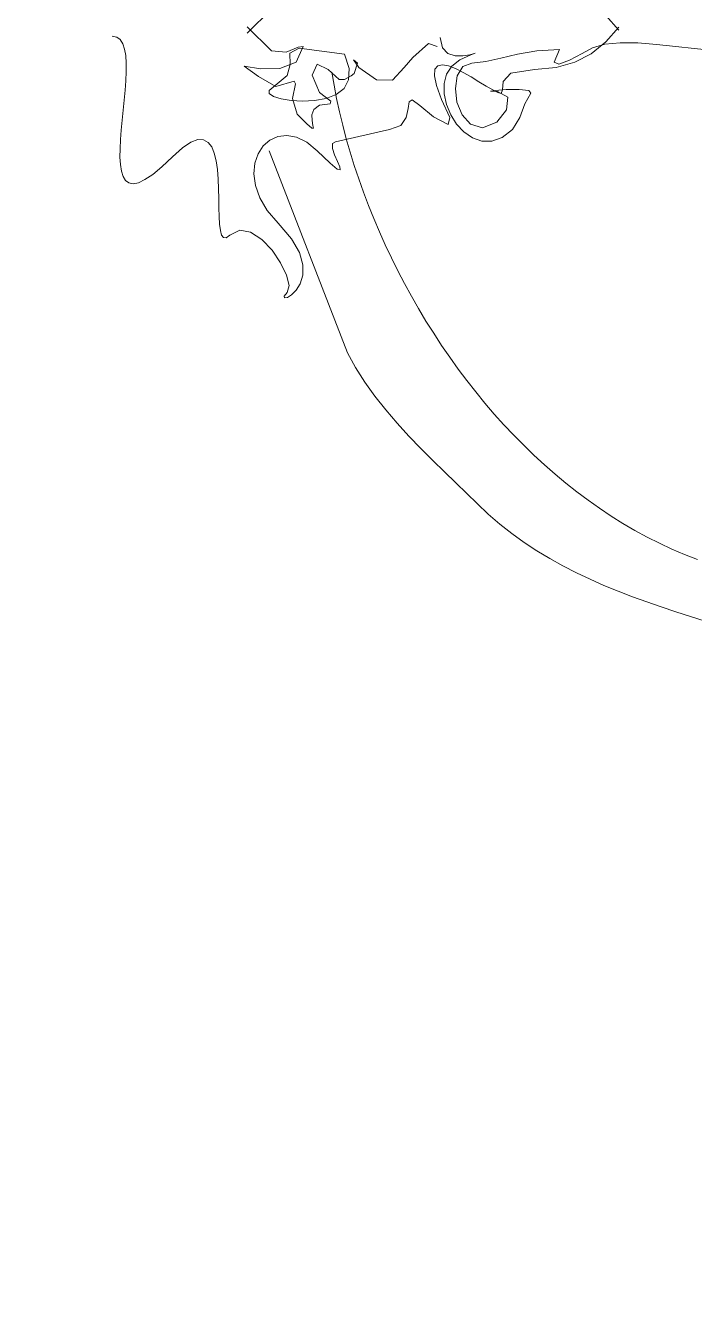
# Model space of a CAD drawing. Header units: centimetres. Extents: x -377343 to 693706, y 194584 to 813780.
# Drawn here: x 152443 to 152493, y 497912 to 498007.1 of the extents above; entities that cross this region are included whole.
import ezdxf

# ---------------------------------------------------------------- set-up
doc = ezdxf.new("R2010")
doc.units = ezdxf.units.CM
doc.layers.add('PIPA', color=11, linetype='Continuous')
doc.layers.add('TEXT', color=7, linetype='Continuous')

msp = doc.modelspace()

# ---------------------------------------------------------------- linework, layer by layer
at = {"layer": 'PIPA', "lineweight": 35, "extrusion": (0, 0.816497, 0.57735), "elevation": 193451.324}
msp.add_lwpolyline([(-421704.212, -325591.681), (-159560.265, -63447.734), (377343.333, -600351.331), (-158232.47, -1135927.133), (-693706.405, -600453.199), (-454216.825, -360963.619)], dxfattribs=at)
at = {"layer": 'TEXT', "color": 2, "linetype": 'Continuous', "lineweight": 13}
for p, q in [((152459.55, 498006.544), (152461.352, 498008.346)), ((152459.55, 498006.544), (152461.352, 498008.346)), ((152487.297, 498006.776), (152486.317, 498007.882)), ((152459.55, 498007.024), (152461.352, 498005.223)), ((152459.55, 498007.024), (152461.352, 498005.223)), ((152487.297, 498007.001), (152486.317, 498005.895)), ((152449.797, 498006.259), (152449.462, 498006.325)), ((152450.059, 498006.068), (152449.797, 498006.259)), ((152450.254, 498005.764), (152450.059, 498006.068)), ((152450.389, 498005.361), (152450.254, 498005.764)), ((152471.904, 498004.743), (152473.097, 498005.777)), ((152471.904, 498004.743), (152473.097, 498005.777)), ((152473.097, 498005.777), (152473.739, 498005.561)), ((152473.097, 498005.777), (152473.739, 498005.561)), ((152473.964, 498006.236), (152474.122, 498005.459)), ((152473.964, 498006.236), (152474.122, 498005.459)), ((152486.317, 498005.895), (152485.24, 498005.016)), ((152485.337, 498005.448), (152486.243, 498005.729)), ((152485.337, 498005.448), (152486.243, 498005.729)), ((152486.243, 498005.729), (152487.392, 498005.84)), ((152486.243, 498005.729), (152487.392, 498005.84)), ((152487.392, 498005.84), (152488.71, 498005.822)), ((152487.392, 498005.84), (152488.71, 498005.822)), ((152488.71, 498005.822), (152490.123, 498005.715)), ((152488.71, 498005.822), (152490.123, 498005.715)), ((152490.123, 498005.715), (152491.557, 498005.561)), ((152490.123, 498005.715), (152491.557, 498005.561)), ((152450.472, 498004.871), (152450.389, 498005.361)), ((152450.51, 498004.306), (152450.472, 498004.871)), ((152461.352, 498005.223), (152462.466, 498005.135)), ((152461.352, 498005.223), (152462.466, 498005.135)), ((152462.466, 498005.135), (152463.354, 498005.498)), ((152462.466, 498005.135), (152463.354, 498005.498)), ((152462.741, 498005.049), (152463.425, 498005.425)), ((152462.757, 498004.223), (152462.741, 498005.049)), ((152463.717, 498005.561), (152463.205, 498004.382)), ((152463.717, 498005.561), (152463.205, 498004.382)), ((152463.354, 498005.498), (152463.717, 498005.561)), ((152463.354, 498005.498), (152463.717, 498005.561)), ((152463.425, 498005.425), (152466.803, 498004.974)), ((152466.803, 498004.974), (152467.152, 498003.91)), ((152471.261, 498003.984), (152471.904, 498004.743)), ((152471.261, 498003.984), (152471.904, 498004.743)), ((152474.122, 498005.459), (152474.525, 498005.024)), ((152474.122, 498005.459), (152474.525, 498005.024)), ((152474.525, 498005.024), (152475.069, 498004.847)), ((152474.525, 498005.024), (152475.069, 498004.847)), ((152475.069, 498004.847), (152475.65, 498004.846)), ((152475.069, 498004.847), (152475.65, 498004.846)), ((152476.238, 498004.924), (152475.428, 498004.547)), ((152476.238, 498004.924), (152475.428, 498004.547)), ((152475.65, 498004.846), (152476.161, 498004.936)), ((152475.65, 498004.846), (152476.161, 498004.936)), ((152476.161, 498004.936), (152476.5, 498005.035)), ((152476.161, 498004.936), (152476.5, 498005.035)), ((152476.56, 498005.059), (152476.238, 498004.924)), ((152476.56, 498005.059), (152476.238, 498004.924)), ((152476.5, 498005.035), (152476.56, 498005.059)), ((152476.5, 498005.035), (152476.56, 498005.059)), ((152477.365, 498004.427), (152478.482, 498004.679)), ((152477.365, 498004.427), (152478.482, 498004.679)), ((152478.482, 498004.679), (152479.734, 498004.979)), ((152478.482, 498004.679), (152479.734, 498004.979)), ((152479.734, 498004.979), (152481.175, 498005.23)), ((152479.734, 498004.979), (152481.175, 498005.23)), ((152481.175, 498005.23), (152482.86, 498005.335)), ((152481.175, 498005.23), (152482.86, 498005.335)), ((152482.86, 498005.335), (152482.458, 498004.396)), ((152482.86, 498005.335), (152482.458, 498004.396)), ((152483.606, 498004.533), (152484.55, 498005.036)), ((152483.606, 498004.533), (152484.55, 498005.036)), ((152485.24, 498005.016), (152484.022, 498004.374)), ((152484.55, 498005.036), (152485.337, 498005.448)), ((152484.55, 498005.036), (152485.337, 498005.448)), ((152491.557, 498005.561), (152492.938, 498005.4)), ((152491.557, 498005.561), (152492.938, 498005.4)), ((152492.938, 498005.4), (152494.193, 498005.274)), ((152492.938, 498005.4), (152494.193, 498005.274)), ((152450.511, 498003.679), (152450.51, 498004.306)), ((152460.534, 498003.882), (152459.325, 498004.097)), ((152459.325, 498004.097), (152460.389, 498003.304)), ((152460.534, 498003.882), (152459.325, 498004.097)), ((152459.325, 498004.097), (152460.389, 498003.304)), ((152461.986, 498003.9), (152460.534, 498003.882)), ((152461.986, 498003.9), (152460.534, 498003.882)), ((152463.205, 498004.382), (152461.986, 498003.9)), ((152463.205, 498004.382), (152461.986, 498003.9)), ((152462.524, 498003.398), (152462.757, 498004.223)), ((152464.392, 498003.421), (152464.768, 498004.234)), ((152464.392, 498003.421), (152464.768, 498004.234)), ((152464.768, 498004.234), (152465.594, 498003.846)), ((152464.768, 498004.234), (152465.594, 498003.846)), ((152465.594, 498003.846), (152466.419, 498003.083)), ((152465.594, 498003.846), (152466.419, 498003.083)), ((152467.152, 498003.91), (152467.121, 498003.069)), ((152467.783, 498004.301), (152467.495, 498004.568)), ((152467.495, 498004.568), (152467.883, 498003.984)), ((152467.783, 498004.301), (152467.495, 498004.568)), ((152467.495, 498004.568), (152467.883, 498003.984)), ((152467.545, 498003.534), (152467.783, 498004.301)), ((152467.545, 498003.534), (152467.783, 498004.301)), ((152467.883, 498003.984), (152469.21, 498003.058)), ((152467.883, 498003.984), (152469.21, 498003.058)), ((152470.386, 498003.033), (152471.261, 498003.984)), ((152470.386, 498003.033), (152471.261, 498003.984)), ((152473.569, 498003.855), (152473.527, 498003.372)), ((152473.776, 498004.115), (152473.569, 498003.855)), ((152474.12, 498004.187), (152473.776, 498004.115)), ((152474.57, 498004.105), (152474.12, 498004.187)), ((152474.819, 498004.094), (152474.434, 498003.493)), ((152474.819, 498004.094), (152474.434, 498003.493)), ((152475.098, 498003.904), (152474.57, 498004.105)), ((152475.428, 498004.547), (152474.819, 498004.094)), ((152475.428, 498004.547), (152474.819, 498004.094)), ((152475.675, 498003.618), (152475.098, 498003.904)), ((152475.234, 498003.362), (152475.646, 498004.054)), ((152475.234, 498003.362), (152475.646, 498004.054)), ((152475.646, 498004.054), (152476.329, 498004.322)), ((152475.646, 498004.054), (152476.329, 498004.322)), ((152476.329, 498004.322), (152477.365, 498004.427)), ((152476.329, 498004.322), (152477.365, 498004.427)), ((152480.991, 498003.848), (152479.242, 498003.567)), ((152482.62, 498003.981), (152480.991, 498003.848)), ((152482.458, 498004.396), (152482.808, 498004.224)), ((152482.458, 498004.396), (152482.808, 498004.224)), ((152484.022, 498004.374), (152482.62, 498003.981)), ((152482.808, 498004.224), (152483.606, 498004.533)), ((152482.808, 498004.224), (152483.606, 498004.533)), ((152450.429, 498002.288), (152450.481, 498003.002)), ((152450.481, 498003.002), (152450.511, 498003.679)), ((152460.389, 498003.304), (152461.677, 498002.562)), ((152460.389, 498003.304), (152461.677, 498002.562)), ((152461.173, 498002.272), (152462.524, 498003.398)), ((152461.677, 498002.562), (152463.041, 498002.971)), ((152461.677, 498002.562), (152463.041, 498002.971)), ((152463.15, 498002.779), (152462.933, 498001.661)), ((152463.15, 498002.779), (152462.933, 498001.661)), ((152463.041, 498002.971), (152463.15, 498002.779)), ((152463.041, 498002.971), (152463.15, 498002.779)), ((152464.943, 498002.116), (152464.392, 498003.421)), ((152464.943, 498002.116), (152464.392, 498003.421)), ((152465.856, 498003.646), (152466.028, 498002.655)), ((152465.856, 498003.646), (152466.028, 498002.655)), ((152466.419, 498003.083), (152466.811, 498003.1)), ((152466.419, 498003.083), (152466.811, 498003.1)), ((152467.121, 498003.069), (152466.778, 498002.43)), ((152466.811, 498003.1), (152467.304, 498003.367)), ((152466.811, 498003.1), (152467.304, 498003.367)), ((152467.304, 498003.367), (152467.545, 498003.534)), ((152467.304, 498003.367), (152467.545, 498003.534)), ((152469.21, 498003.058), (152470.386, 498003.033)), ((152469.21, 498003.058), (152470.386, 498003.033)), ((152473.527, 498003.372), (152473.679, 498002.633)), ((152474.434, 498003.493), (152474.254, 498002.786)), ((152474.434, 498003.493), (152474.254, 498002.786)), ((152474.254, 498002.786), (152474.258, 498002.016)), ((152474.254, 498002.786), (152474.258, 498002.016)), ((152475.091, 498002.416), (152475.234, 498003.362)), ((152475.091, 498002.416), (152475.234, 498003.362)), ((152476.27, 498003.281), (152475.675, 498003.618)), ((152476.856, 498002.928), (152476.27, 498003.281)), ((152477.402, 498002.594), (152476.856, 498002.928)), ((152478.655, 498002.947), (152478.616, 498002.328)), ((152479.242, 498003.567), (152478.655, 498002.947)), ((152450.361, 498001.55), (152450.429, 498002.288)), ((152461.184, 498002.045), (152461.173, 498002.272)), ((152461.511, 498001.831), (152461.184, 498002.045)), ((152462.084, 498001.649), (152461.511, 498001.831)), ((152465.794, 498001.461), (152464.943, 498002.116)), ((152465.794, 498001.461), (152464.943, 498002.116)), ((152466.194, 498001.971), (152465.438, 498001.672)), ((152466.028, 498002.655), (152466.223, 498001.661)), ((152466.028, 498002.655), (152466.223, 498001.661)), ((152466.778, 498002.43), (152466.194, 498001.971)), ((152473.679, 498002.633), (152474.056, 498001.602)), ((152474.258, 498002.016), (152474.428, 498001.226)), ((152474.258, 498002.016), (152474.428, 498001.226)), ((152475.211, 498001.386), (152475.091, 498002.416)), ((152475.211, 498001.386), (152475.091, 498002.416)), ((152477.88, 498002.313), (152477.402, 498002.594)), ((152478.06, 498002.278), (152477.723, 498002.213)), ((152478.06, 498002.278), (152477.723, 498002.213)), ((152477.723, 498002.213), (152478.243, 498002.182)), ((152477.723, 498002.213), (152478.243, 498002.182)), ((152478.261, 498002.119), (152477.88, 498002.313)), ((152478.891, 498002.337), (152478.06, 498002.278)), ((152478.891, 498002.337), (152478.06, 498002.278)), ((152478.243, 498002.182), (152479.001, 498001.76)), ((152478.243, 498002.182), (152479.001, 498001.76)), ((152478.514, 498002.046), (152478.261, 498002.119)), ((152478.616, 498002.328), (152478.514, 498002.046)), ((152479.853, 498002.349), (152478.891, 498002.337)), ((152479.853, 498002.349), (152478.891, 498002.337)), ((152480.584, 498002.274), (152479.853, 498002.349)), ((152480.584, 498002.274), (152479.853, 498002.349)), ((152480.27, 498001.269), (152480.72, 498002.07)), ((152480.27, 498001.269), (152480.72, 498002.07)), ((152480.72, 498002.07), (152480.584, 498002.274)), ((152480.72, 498002.07), (152480.584, 498002.274)), ((152450.286, 498000.799), (152450.361, 498001.55)), ((152462.833, 498001.521), (152462.084, 498001.649)), ((152463.687, 498001.468), (152462.833, 498001.521)), ((152462.933, 498001.661), (152463.266, 498000.493)), ((152462.933, 498001.661), (152463.266, 498000.493)), ((152464.579, 498001.512), (152463.687, 498001.468)), ((152464.529, 498000.858), (152464.951, 498001.162)), ((152464.529, 498000.858), (152464.951, 498001.162)), ((152465.438, 498001.672), (152464.579, 498001.512)), ((152464.951, 498001.162), (152465.744, 498001.281)), ((152464.951, 498001.162), (152465.744, 498001.281)), ((152465.744, 498001.281), (152465.794, 498001.461)), ((152465.744, 498001.281), (152465.794, 498001.461)), ((152466.223, 498001.661), (152466.442, 498000.665)), ((152466.223, 498001.661), (152466.442, 498000.665)), ((152471.561, 498000.92), (152471.416, 498000.261)), ((152471.649, 498001.429), (152471.561, 498000.92)), ((152471.875, 498001.575), (152471.649, 498001.429)), ((152472.433, 498001.146), (152471.875, 498001.575)), ((152473.468, 498000.311), (152472.433, 498001.146)), ((152474.056, 498001.602), (152474.685, 498000.245)), ((152474.428, 498001.226), (152474.743, 498000.46)), ((152474.428, 498001.226), (152474.743, 498000.46)), ((152475.592, 498000.44), (152475.211, 498001.386)), ((152475.592, 498000.44), (152475.211, 498001.386)), ((152479.001, 498001.76), (152478.905, 498000.831)), ((152479.001, 498001.76), (152478.905, 498000.831)), ((152479.895, 498000.243), (152480.27, 498001.269)), ((152479.895, 498000.243), (152480.27, 498001.269)), ((152450.139, 497999.31), (152450.209, 498000.048)), ((152450.209, 498000.048), (152450.286, 498000.799)), ((152463.266, 498000.493), (152463.993, 497999.779)), ((152463.266, 498000.493), (152463.993, 497999.779)), ((152464.376, 498000.452), (152464.529, 498000.858)), ((152464.376, 498000.452), (152464.529, 498000.858)), ((152464.386, 498000.026), (152464.376, 498000.452)), ((152464.386, 498000.026), (152464.376, 498000.452)), ((152464.457, 497999.663), (152464.386, 498000.026)), ((152464.457, 497999.663), (152464.386, 498000.026)), ((152466.442, 498000.665), (152466.683, 497999.667)), ((152466.442, 498000.665), (152466.683, 497999.667)), ((152471.416, 498000.261), (152471.02, 497999.665)), ((152474.552, 497999.728), (152473.468, 498000.311)), ((152474.685, 498000.245), (152474.552, 497999.728)), ((152474.743, 498000.46), (152475.184, 497999.76)), ((152474.743, 498000.46), (152475.184, 497999.76)), ((152476.228, 497999.748), (152475.592, 498000.44)), ((152476.228, 497999.748), (152475.592, 498000.44)), ((152478.905, 498000.831), (152478.196, 497999.902)), ((152478.905, 498000.831), (152478.196, 497999.902)), ((152479.369, 497999.367), (152479.895, 498000.243)), ((152479.369, 497999.367), (152479.895, 498000.243)), ((152450.083, 497998.597), (152450.139, 497999.31)), ((152463.993, 497999.779), (152464.364, 497999.457)), ((152463.993, 497999.779), (152464.364, 497999.457)), ((152464.364, 497999.457), (152464.484, 497999.446)), ((152464.364, 497999.457), (152464.484, 497999.446)), ((152464.484, 497999.446), (152464.457, 497999.663)), ((152464.484, 497999.446), (152464.457, 497999.663)), ((152470.181, 497999.344), (152466.127, 497998.443)), ((152466.683, 497999.667), (152466.948, 497998.668)), ((152466.683, 497999.667), (152466.948, 497998.668)), ((152471.02, 497999.665), (152470.181, 497999.344)), ((152475.184, 497999.76), (152475.731, 497999.17)), ((152475.184, 497999.76), (152475.731, 497999.17)), ((152475.731, 497999.17), (152476.365, 497998.732)), ((152475.731, 497999.17), (152476.365, 497998.732)), ((152477.117, 497999.48), (152476.228, 497999.748)), ((152477.117, 497999.48), (152476.228, 497999.748)), ((152478.196, 497999.902), (152477.117, 497999.48)), ((152478.196, 497999.902), (152477.117, 497999.48)), ((152478.587, 497998.764), (152479.369, 497999.367)), ((152478.587, 497998.764), (152479.369, 497999.367)), ((152450.049, 497997.922), (152450.083, 497998.597)), ((152455.344, 497998.412), (152454.714, 497997.992)), ((152455.867, 497998.602), (152455.344, 497998.412)), ((152456.292, 497998.589), (152455.867, 497998.602)), ((152456.63, 497998.397), (152456.292, 497998.589)), ((152456.891, 497998.053), (152456.63, 497998.397)), ((152457.085, 497997.581), (152456.891, 497998.053)), ((152460.73, 497998.127), (152460.354, 497997.544)), ((152461.227, 497998.567), (152460.73, 497998.127)), ((152461.823, 497998.839), (152461.227, 497998.567)), ((152462.498, 497998.919), (152461.823, 497998.839)), ((152463.23, 497998.783), (152462.498, 497998.919)), ((152463.996, 497998.407), (152463.23, 497998.783)), ((152464.776, 497997.767), (152463.996, 497998.407)), ((152466.127, 497998.443), (152465.903, 497998.301)), ((152465.903, 497998.301), (152465.918, 497997.943)), ((152466.948, 497998.668), (152467.235, 497997.669)), ((152466.948, 497998.668), (152467.235, 497997.669)), ((152476.365, 497998.732), (152477.065, 497998.49)), ((152476.365, 497998.732), (152477.065, 497998.49)), ((152477.065, 497998.49), (152477.812, 497998.486)), ((152477.065, 497998.49), (152477.812, 497998.486)), ((152477.812, 497998.486), (152478.587, 497998.764)), ((152477.812, 497998.486), (152478.587, 497998.764)), ((152450.042, 497997.298), (152450.049, 497997.922)), ((152450.072, 497996.736), (152450.042, 497997.298)), ((152453.966, 497997.317), (152453.172, 497996.564)), ((152454.714, 497997.992), (152453.966, 497997.317)), ((152457.223, 497997.007), (152457.085, 497997.581)), ((152460.354, 497997.544), (152460.12, 497996.84)), ((152467.028, 497982.678), (152461.173, 497997.767)), ((152465.734, 497996.842), (152464.776, 497997.767)), ((152465.918, 497997.943), (152466.077, 497997.467)), ((152466.077, 497997.467), (152466.287, 497996.975)), ((152467.235, 497997.669), (152467.544, 497996.671)), ((152467.235, 497997.669), (152467.544, 497996.671)), ((152450.146, 497996.249), (152450.072, 497996.736)), ((152450.269, 497995.85), (152450.146, 497996.249)), ((152453.172, 497996.564), (152452.488, 497995.999)), ((152457.316, 497996.357), (152457.223, 497997.007)), ((152457.372, 497995.656), (152457.316, 497996.357)), ((152460.12, 497996.84), (152460.051, 497996.04)), ((152466.27, 497996.399), (152465.734, 497996.842)), ((152466.478, 497996.341), (152466.27, 497996.399)), ((152466.287, 497996.975), (152466.452, 497996.566)), ((152466.452, 497996.566), (152466.478, 497996.341)), ((152467.544, 497996.671), (152467.876, 497995.675)), ((152467.544, 497996.671), (152467.876, 497995.675)), ((152450.451, 497995.552), (152450.269, 497995.85)), ((152450.699, 497995.366), (152450.451, 497995.552)), ((152451.018, 497995.305), (152450.699, 497995.366)), ((152451.418, 497995.382), (152451.018, 497995.305)), ((152451.906, 497995.609), (152451.418, 497995.382)), ((152452.488, 497995.999), (152451.906, 497995.609)), ((152457.403, 497994.93), (152457.372, 497995.656)), ((152460.051, 497996.04), (152460.168, 497995.169)), ((152460.168, 497995.169), (152460.492, 497994.249)), ((152467.876, 497995.675), (152468.229, 497994.681)), ((152467.876, 497995.675), (152468.229, 497994.681)), ((152457.42, 497994.204), (152457.403, 497994.93)), ((152457.431, 497993.503), (152457.42, 497994.204)), ((152460.492, 497994.249), (152461.045, 497993.306)), ((152468.229, 497994.681), (152468.604, 497993.69)), ((152468.229, 497994.681), (152468.604, 497993.69)), ((152457.448, 497992.854), (152457.431, 497993.503)), ((152461.045, 497993.306), (152461.848, 497992.362)), ((152468.604, 497993.69), (152468.999, 497992.703)), ((152468.604, 497993.69), (152468.999, 497992.703)), ((152457.481, 497992.281), (152457.448, 497992.854)), ((152461.848, 497992.362), (152462.849, 497991.196)), ((152468.999, 497992.703), (152469.416, 497991.721)), ((152468.999, 497992.703), (152469.416, 497991.721)), ((152457.54, 497991.811), (152457.481, 497992.281)), ((152457.636, 497991.468), (152457.54, 497991.811)), ((152457.778, 497991.279), (152457.636, 497991.468)), ((152458.245, 497991.461), (152457.978, 497991.268)), ((152458.983, 497991.832), (152458.245, 497991.461)), ((152459.8, 497991.68), (152458.983, 497991.832)), ((152460.628, 497991.137), (152459.8, 497991.68)), ((152469.416, 497991.721), (152469.854, 497990.744)), ((152469.416, 497991.721), (152469.854, 497990.744)), ((152457.978, 497991.268), (152457.778, 497991.279)), ((152461.398, 497990.335), (152460.628, 497991.137)), ((152462.849, 497991.196), (152463.442, 497990.157)), ((152469.854, 497990.744), (152470.312, 497989.774)), ((152469.854, 497990.744), (152470.312, 497989.774)), ((152462.041, 497989.407), (152461.398, 497990.335)), ((152463.442, 497990.157), (152463.702, 497989.248)), ((152470.312, 497989.774), (152470.79, 497988.811)), ((152470.312, 497989.774), (152470.79, 497988.811)), ((152462.489, 497988.484), (152462.041, 497989.407)), ((152463.702, 497989.248), (152463.7, 497988.475)), ((152470.79, 497988.811), (152471.288, 497987.856)), ((152470.79, 497988.811), (152471.288, 497987.856)), ((152462.673, 497987.699), (152462.489, 497988.484)), ((152462.524, 497987.182), (152462.673, 497987.699)), ((152463.511, 497987.84), (152463.207, 497987.349)), ((152463.7, 497988.475), (152463.511, 497987.84)), ((152471.288, 497987.856), (152471.805, 497986.909)), ((152471.288, 497987.856), (152471.805, 497986.909)), ((152462.305, 497986.897), (152462.524, 497987.182)), ((152462.337, 497986.775), (152462.305, 497986.897)), ((152462.547, 497986.812), (152462.337, 497986.775)), ((152462.861, 497987.005), (152462.547, 497986.812)), ((152463.207, 497987.349), (152462.861, 497987.005)), ((152471.805, 497986.909), (152472.342, 497985.973)), ((152471.805, 497986.909), (152472.342, 497985.973)), ((152472.342, 497985.973), (152472.898, 497985.046)), ((152472.342, 497985.973), (152472.898, 497985.046)), ((152472.898, 497985.046), (152473.473, 497984.131)), ((152472.898, 497985.046), (152473.473, 497984.131)), ((152473.473, 497984.131), (152474.066, 497983.228)), ((152473.473, 497984.131), (152474.066, 497983.228)), ((152474.066, 497983.228), (152474.677, 497982.338)), ((152474.066, 497983.228), (152474.677, 497982.338)), ((152467.636, 497981.566), (152467.028, 497982.678)), ((152474.677, 497982.338), (152475.307, 497981.461)), ((152474.677, 497982.338), (152475.307, 497981.461)), ((152468.324, 497980.483), (152467.636, 497981.566)), ((152475.307, 497981.461), (152475.954, 497980.598)), ((152475.307, 497981.461), (152475.954, 497980.598)), ((152469.08, 497979.43), (152468.324, 497980.483)), ((152475.954, 497980.598), (152476.619, 497979.751)), ((152475.954, 497980.598), (152476.619, 497979.751)), ((152469.889, 497978.407), (152469.08, 497979.43)), ((152476.619, 497979.751), (152477.301, 497978.92)), ((152476.619, 497979.751), (152477.301, 497978.92)), ((152470.739, 497977.416), (152469.889, 497978.407)), ((152477.301, 497978.92), (152478, 497978.105)), ((152477.301, 497978.92), (152478, 497978.105)), ((152478, 497978.105), (152478.715, 497977.308)), ((152478, 497978.105), (152478.715, 497977.308)), ((152471.617, 497976.457), (152470.739, 497977.416)), ((152478.715, 497977.308), (152479.447, 497976.53)), ((152478.715, 497977.308), (152479.447, 497976.53)), ((152472.508, 497975.53), (152471.617, 497976.457)), ((152479.447, 497976.53), (152480.196, 497975.77)), ((152479.447, 497976.53), (152480.196, 497975.77)), ((152473.401, 497974.637), (152472.508, 497975.53)), ((152480.196, 497975.77), (152480.959, 497975.031)), ((152480.196, 497975.77), (152480.959, 497975.031)), ((152474.281, 497973.779), (152473.401, 497974.637)), ((152480.959, 497975.031), (152481.739, 497974.313)), ((152480.959, 497975.031), (152481.739, 497974.313)), ((152481.739, 497974.313), (152482.534, 497973.615)), ((152481.739, 497974.313), (152482.534, 497973.615)), ((152475.135, 497972.955), (152474.281, 497973.779)), ((152482.534, 497973.615), (152483.344, 497972.941)), ((152482.534, 497973.615), (152483.344, 497972.941)), ((152475.95, 497972.168), (152475.135, 497972.955)), ((152483.344, 497972.941), (152484.168, 497972.289)), ((152483.344, 497972.941), (152484.168, 497972.289)), ((152476.712, 497971.418), (152475.95, 497972.168)), ((152477.55, 497970.62), (152476.712, 497971.418)), ((152484.168, 497972.289), (152485.008, 497971.662)), ((152484.168, 497972.289), (152485.008, 497971.662)), ((152485.008, 497971.662), (152485.861, 497971.059)), ((152485.008, 497971.662), (152485.861, 497971.059)), ((152478.416, 497969.871), (152477.55, 497970.62)), ((152485.861, 497971.059), (152486.728, 497970.482)), ((152485.861, 497971.059), (152486.728, 497970.482)), ((152486.728, 497970.482), (152487.61, 497969.931)), ((152486.728, 497970.482), (152487.61, 497969.931)), ((152479.31, 497969.168), (152478.416, 497969.871)), ((152487.61, 497969.931), (152488.504, 497969.408)), ((152487.61, 497969.931), (152488.504, 497969.408)), ((152480.23, 497968.508), (152479.31, 497969.168)), ((152481.173, 497967.888), (152480.23, 497968.508)), ((152488.504, 497969.408), (152489.412, 497968.912)), ((152488.504, 497969.408), (152489.412, 497968.912)), ((152489.412, 497968.912), (152490.333, 497968.445)), ((152489.412, 497968.912), (152490.333, 497968.445)), ((152482.139, 497967.306), (152481.173, 497967.888)), ((152490.333, 497968.445), (152491.266, 497968.008)), ((152490.333, 497968.445), (152491.266, 497968.008)), ((152491.266, 497968.008), (152492.212, 497967.601)), ((152491.266, 497968.008), (152492.212, 497967.601)), ((152492.212, 497967.601), (152493.169, 497967.226)), ((152492.212, 497967.601), (152493.169, 497967.226)), ((152483.126, 497966.759), (152482.139, 497967.306)), ((152484.131, 497966.245), (152483.126, 497966.759)), ((152485.154, 497965.76), (152484.131, 497966.245)), ((152486.192, 497965.303), (152485.154, 497965.76)), ((152487.245, 497964.869), (152486.192, 497965.303)), ((152488.31, 497964.458), (152487.245, 497964.869)), ((152489.385, 497964.066), (152488.31, 497964.458)), ((152490.47, 497963.69), (152489.385, 497964.066)), ((152491.561, 497963.328), (152490.47, 497963.69)), ((152492.659, 497962.977), (152491.561, 497963.328)), ((152493.76, 497962.634), (152492.659, 497962.977))]:
    msp.add_line(p, q, dxfattribs=at)

doc.saveas('drawing.dxf')
